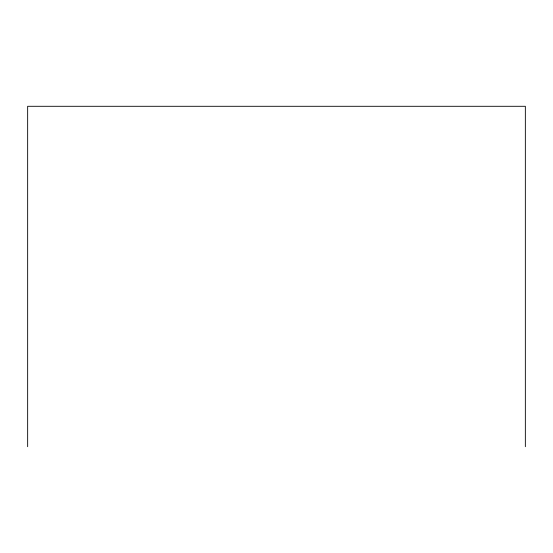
<?xml version="1.0" encoding="UTF-8"?>
<svg xmlns="http://www.w3.org/2000/svg" width="553" height="553" viewBox="0 0 553 553"><rect width="100%" height="100%" fill="white"/><g stroke="black" fill="none" stroke-linecap="round" stroke-linejoin="round"><path stroke-width="0.83" d="M525.35 446.706L525.35 106.294L27.65 106.294L27.65 446.706"/></g></svg>
